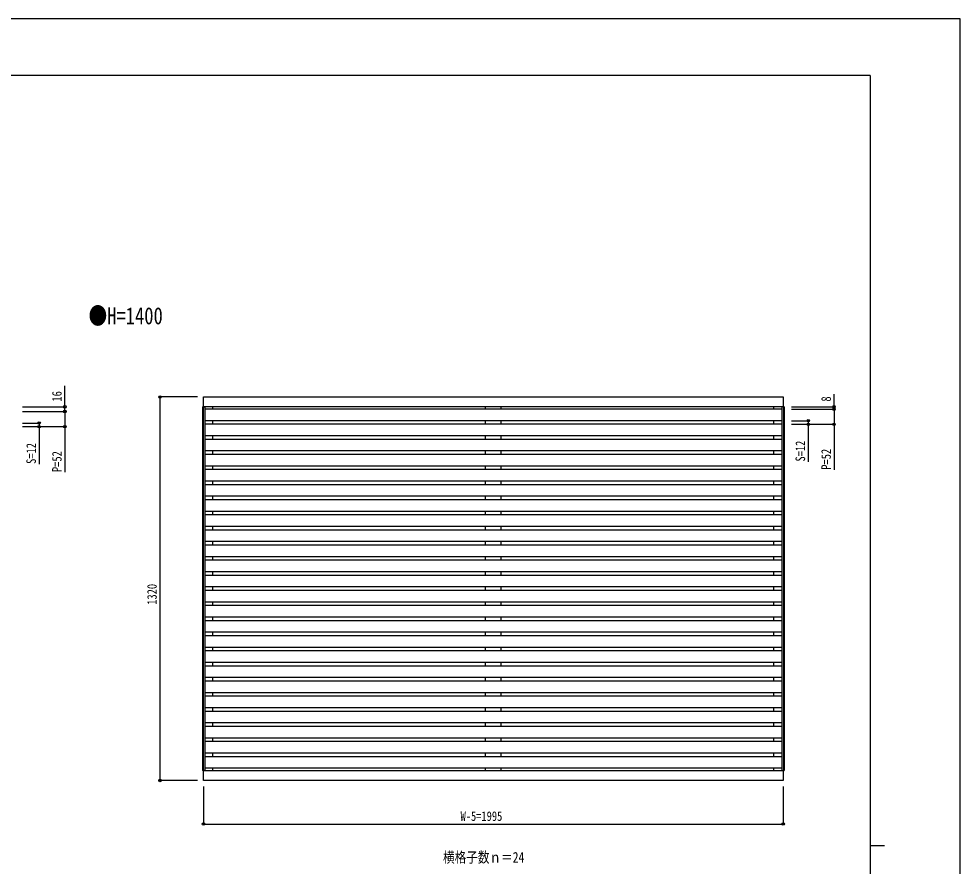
# Model space of a CAD drawing. Units: millimetres, scale not verified. Extents: x -4205 to 4205, y -2970 to 2970.
# Drawn here: x 965 to 4205, y 54 to 2970 of the extents above; entities that cross this region are included whole.
import ezdxf
from ezdxf.enums import TextEntityAlignment as Align

# ---------------------------------------------------------------- set-up
doc = ezdxf.new("R2010")
doc.units = ezdxf.units.MM
doc.header["$LTSCALE"] = 10
for name, color, linetype in [('0-1_USER1', 3, 'Continuous'), ('0-2_YKK_A1', 4, 'Continuous'), ('0-3_YKK_D', 6, 'Continuous'), ('0-4_YKK_ZWAK', 7, 'Continuous')]:
    doc.layers.add(name, color=color, linetype=linetype)
doc.styles.add('ＭＳ ゴシック', font='')
doc.styles.get('ＭＳ ゴシック').set_extended_font_data('MS Gothic')

msp = doc.modelspace()

# ---------------------------------------------------------------- linework, layer by layer
at = {"layer": '0-2_YKK_A1'}
for p, q in [((1597.56, 1634.3), (1604.76, 1634.3)), ((1597.56, 1634.3), (1597.56, 383.3)), ((1599.76, 1634.3), (1599.76, 383.3)), ((1602.76, 1634.8), (1602.76, 1634.3)), ((3591.76, 1626.8), (1604.76, 1626.8)), ((1632.76, 1626.8), (1632.76, 1634.8)), ((2570.76, 1626.8), (2570.76, 1634.8)), ((2625.76, 1626.8), (2625.76, 1634.8)), ((3563.76, 1626.8), (3563.76, 1634.8)), ((3598.96, 1634.3), (3591.76, 1634.3)), ((3593.76, 1634.8), (3593.76, 1634.3)), ((3596.76, 1634.3), (3596.76, 383.3)), ((3598.96, 1634.3), (3598.96, 383.3)), ((3591.76, 1586.8), (1604.76, 1586.8)), ((3591.76, 1574.8), (1604.76, 1574.8)), ((1632.76, 1574.8), (1632.76, 1586.8)), ((2570.76, 1574.8), (2570.76, 1586.8)), ((2625.76, 1574.8), (2625.76, 1586.8)), ((3563.76, 1574.8), (3563.76, 1586.8)), ((3591.76, 1534.8), (1604.76, 1534.8)), ((3591.76, 1522.8), (1604.76, 1522.8)), ((1632.76, 1522.8), (1632.76, 1534.8)), ((2570.76, 1522.8), (2570.76, 1534.8)), ((2625.76, 1522.8), (2625.76, 1534.8)), ((3563.76, 1522.8), (3563.76, 1534.8)), ((3591.76, 1482.8), (1604.76, 1482.8)), ((3591.76, 1470.8), (1604.76, 1470.8)), ((1632.76, 1470.8), (1632.76, 1482.8)), ((2570.76, 1470.8), (2570.76, 1482.8)), ((2625.76, 1470.8), (2625.76, 1482.8)), ((3563.76, 1470.8), (3563.76, 1482.8)), ((3591.76, 1430.8), (1604.76, 1430.8)), ((1632.76, 1418.8), (1632.76, 1430.8)), ((2570.76, 1418.8), (2570.76, 1430.8)), ((2625.76, 1418.8), (2625.76, 1430.8)), ((3563.76, 1418.8), (3563.76, 1430.8)), ((3591.76, 1418.8), (1604.76, 1418.8)), ((3591.76, 1378.8), (1604.76, 1378.8)), ((3591.76, 1366.8), (1604.76, 1366.8)), ((1632.76, 1366.8), (1632.76, 1378.8)), ((2570.76, 1366.8), (2570.76, 1378.8)), ((2625.76, 1366.8), (2625.76, 1378.8)), ((3563.76, 1366.8), (3563.76, 1378.8)), ((3591.76, 1326.8), (1604.76, 1326.8)), ((3591.76, 1314.8), (1604.76, 1314.8)), ((1632.76, 1314.8), (1632.76, 1326.8)), ((2570.76, 1314.8), (2570.76, 1326.8)), ((2625.76, 1314.8), (2625.76, 1326.8)), ((3563.76, 1314.8), (3563.76, 1326.8)), ((3591.76, 1274.8), (1604.76, 1274.8)), ((1632.76, 1262.8), (1632.76, 1274.8)), ((2570.76, 1262.8), (2570.76, 1274.8)), ((2625.76, 1262.8), (2625.76, 1274.8)), ((3563.76, 1262.8), (3563.76, 1274.8)), ((3591.76, 1262.8), (1604.76, 1262.8)), ((3591.76, 1222.8), (1604.76, 1222.8)), ((3591.76, 1210.8), (1604.76, 1210.8)), ((1632.76, 1210.8), (1632.76, 1222.8)), ((2570.76, 1210.8), (2570.76, 1222.8)), ((2625.76, 1210.8), (2625.76, 1222.8)), ((3563.76, 1210.8), (3563.76, 1222.8)), ((3591.76, 1170.8), (1604.76, 1170.8)), ((1632.76, 1158.8), (1632.76, 1170.8)), ((2570.76, 1158.8), (2570.76, 1170.8)), ((2625.76, 1158.8), (2625.76, 1170.8)), ((3563.76, 1158.8), (3563.76, 1170.8)), ((3591.76, 1158.8), (1604.76, 1158.8)), ((3591.76, 1118.8), (1604.76, 1118.8)), ((3591.76, 1106.8), (1604.76, 1106.8)), ((1632.76, 1106.8), (1632.76, 1118.8)), ((2570.76, 1106.8), (2570.76, 1118.8)), ((2625.76, 1106.8), (2625.76, 1118.8)), ((3563.76, 1106.8), (3563.76, 1118.8)), ((3591.76, 1066.8), (1604.76, 1066.8)), ((3591.76, 1054.8), (1604.76, 1054.8)), ((1632.76, 1054.8), (1632.76, 1066.8)), ((2570.76, 1054.8), (2570.76, 1066.8)), ((2625.76, 1054.8), (2625.76, 1066.8)), ((3563.76, 1054.8), (3563.76, 1066.8)), ((3591.76, 1014.8), (1604.76, 1014.8)), ((1632.76, 1002.8), (1632.76, 1014.8)), ((2570.76, 1002.8), (2570.76, 1014.8)), ((2625.76, 1002.8), (2625.76, 1014.8)), ((3563.76, 1002.8), (3563.76, 1014.8)), ((3591.76, 1002.8), (1604.76, 1002.8)), ((3591.76, 962.8), (1604.76, 962.8)), ((3591.76, 950.8), (1604.76, 950.8)), ((1632.76, 950.8), (1632.76, 962.8)), ((2570.76, 950.8), (2570.76, 962.8)), ((2625.76, 950.8), (2625.76, 962.8)), ((3563.76, 950.8), (3563.76, 962.8)), ((3591.76, 910.8), (1604.76, 910.8)), ((1632.76, 898.8), (1632.76, 910.8)), ((2570.76, 898.8), (2570.76, 910.8)), ((2625.76, 898.8), (2625.76, 910.8)), ((3563.76, 898.8), (3563.76, 910.8)), ((3591.76, 898.8), (1604.76, 898.8)), ((3591.76, 858.8), (1604.76, 858.8)), ((3591.76, 846.8), (1604.76, 846.8)), ((1632.76, 846.8), (1632.76, 858.8)), ((2570.76, 846.8), (2570.76, 858.8)), ((2625.76, 846.8), (2625.76, 858.8)), ((3563.76, 846.8), (3563.76, 858.8)), ((3591.76, 806.8), (1604.76, 806.8)), ((3591.76, 794.8), (1604.76, 794.8)), ((1632.76, 794.8), (1632.76, 806.8)), ((2570.76, 794.8), (2570.76, 806.8)), ((2625.76, 794.8), (2625.76, 806.8)), ((3563.76, 794.8), (3563.76, 806.8)), ((3591.76, 754.8), (1604.76, 754.8)), ((1632.76, 742.8), (1632.76, 754.8)), ((2570.76, 742.8), (2570.76, 754.8)), ((2625.76, 742.8), (2625.76, 754.8)), ((3563.76, 742.8), (3563.76, 754.8)), ((3591.76, 742.8), (1604.76, 742.8)), ((3591.76, 702.8), (1604.76, 702.8)), ((3591.76, 690.8), (1604.76, 690.8)), ((1632.76, 690.8), (1632.76, 702.8)), ((2570.76, 690.8), (2570.76, 702.8)), ((2625.76, 690.8), (2625.76, 702.8)), ((3563.76, 690.8), (3563.76, 702.8)), ((3591.76, 650.8), (1604.76, 650.8)), ((1632.76, 638.8), (1632.76, 650.8)), ((2570.76, 638.8), (2570.76, 650.8)), ((2625.76, 638.8), (2625.76, 650.8)), ((3563.76, 638.8), (3563.76, 650.8)), ((3591.76, 638.8), (1604.76, 638.8)), ((3591.76, 598.8), (1604.76, 598.8)), ((3591.76, 586.8), (1604.76, 586.8)), ((1632.76, 586.8), (1632.76, 598.8)), ((2570.76, 586.8), (2570.76, 598.8)), ((2625.76, 586.8), (2625.76, 598.8)), ((3563.76, 586.8), (3563.76, 598.8)), ((3591.76, 546.8), (1604.76, 546.8)), ((3591.76, 534.8), (1604.76, 534.8)), ((1632.76, 534.8), (1632.76, 546.8)), ((2570.76, 534.8), (2570.76, 546.8)), ((2625.76, 534.8), (2625.76, 546.8)), ((3563.76, 534.8), (3563.76, 546.8)), ((3591.76, 494.8), (1604.76, 494.8)), ((1632.76, 482.8), (1632.76, 494.8)), ((2570.76, 482.8), (2570.76, 494.8)), ((2625.76, 482.8), (2625.76, 494.8)), ((3563.76, 482.8), (3563.76, 494.8)), ((3591.76, 482.8), (1604.76, 482.8)), ((3591.76, 442.8), (1604.76, 442.8)), ((3591.76, 430.8), (1604.76, 430.8)), ((1632.76, 430.8), (1632.76, 442.8)), ((2570.76, 430.8), (2570.76, 442.8)), ((2625.76, 430.8), (2625.76, 442.8)), ((3563.76, 430.8), (3563.76, 442.8)), ((3591.76, 390.8), (1604.76, 390.8)), ((1632.76, 382.8), (1632.76, 390.8)), ((2570.76, 382.8), (2570.76, 390.8)), ((2625.76, 382.8), (2625.76, 390.8)), ((3563.76, 382.8), (3563.76, 390.8)), ((1602.76, 383.3), (1602.76, 382.8)), ((3593.76, 383.3), (3593.76, 382.8))]:
    msp.add_line(p, q, dxfattribs=at)
for points in [[(1600.76, 1668.8), (3595.76, 1668.8), (3595.76, 1634.8), (1600.76, 1634.8)], [(1600.76, 382.8), (3595.76, 382.8), (3595.76, 348.8), (1600.76, 348.8)]]:
    msp.add_lwpolyline(points, close=True, dxfattribs=at)
for points in [[(1604.76, 1634.3), (1604.76, 383.3), (1597.56, 383.3)], [(3591.76, 1634.3), (3591.76, 383.3), (3598.96, 383.3)]]:
    msp.add_lwpolyline(points, dxfattribs=at)
at = {"layer": '0-3_YKK_D'}
for p, q in [((1579.72, 1668.8), (1449.76, 1668.8)), ((1450.76, 1668.8), (1450.76, 348.8)), ((977.59, 1634.8), (1124.39, 1634.8)), ((3624.96, 1634.8), (3771.76, 1634.8)), ((3624.96, 1626.8), (3771.76, 1626.8)), ((3624.96, 1626.8), (3771.76, 1626.8)), ((977.59, 1618.8), (1124.39, 1618.8)), ((977.59, 1618.8), (1124.39, 1618.8)), ((977.59, 1578.8), (1035.89, 1578.8)), ((977.59, 1566.8), (1124.39, 1566.8)), ((977.59, 1566.8), (1035.89, 1566.8)), ((3624.96, 1586.8), (3683.26, 1586.8)), ((3624.96, 1574.8), (3771.76, 1574.8)), ((3624.96, 1574.8), (3683.26, 1574.8)), ((1579.76, 348.8), (1449.76, 348.8)), ((1600.76, 327.8), (1600.76, 197.8)), ((3595.76, 327.8), (3595.76, 197.8)), ((1600.76, 198.8), (3595.76, 198.8))]:
    msp.add_line(p, q, dxfattribs=at)
for points in [[(1123.39, 1618.8), (1123.39, 1634.8), (1123.39, 1706.6)], [(3770.76, 1626.8), (3770.76, 1634.8), (3770.76, 1677.8)], [(3770.76, 1626.8), (3770.76, 1574.8), (3770.76, 1417.4)], [(1123.39, 1618.8), (1123.39, 1566.8), (1123.39, 1409.4)], [(1034.89, 1578.8), (1034.89, 1566.8), (1034.89, 1437.4)], [(3682.26, 1586.8), (3682.26, 1574.8), (3682.26, 1445.4)]]:
    msp.add_lwpolyline(points, dxfattribs=at)
for centre in [(1450.76, 1668.8), (1123.39, 1634.8), (1123.39, 1618.8), (1123.39, 1618.8), (3770.76, 1634.8), (3770.76, 1626.8), (3770.76, 1626.8), (3682.26, 1586.8), (1034.89, 1578.8), (1034.89, 1566.8), (1123.39, 1566.8), (3682.26, 1574.8), (3770.76, 1574.8), (1450.76, 348.8), (1600.76, 198.8), (3595.76, 198.8)]:
    msp.add_circle(centre, 4.25, dxfattribs=at)
at = {"layer": '0-4_YKK_ZWAK'}
for p, q in [((3895.02, 2775), (-3904.98, 2775)), ((3895.02, 2775), (3895.02, -2525)), ((3895.02, 125), (3945.02, 125))]:
    msp.add_line(p, q, dxfattribs=at)
msp.add_lwpolyline([(-4205, -2970), (4205, -2970), (4205, 2970), (-4205, 2970)], close=True, dxfattribs=at)

# ---------------------------------------------------------------- texts
at = {"layer": '0-1_USER1', "style": 'ＭＳ ゴシック', "width": 0.8}
for s, height, p in [('●H=1400', 58.65, (1205.16, 1901.22)), ('横格子数ｎ＝24', 36.66, (2424.92, 55.21))]:
    msp.add_text(s, height=height, dxfattribs=at).set_placement(p, align=Align.BOTTOM_LEFT)
at = {"layer": '0-3_YKK_D', "style": 'ＭＳ ゴシック', "width": 0.8}
for s, p in [('16', (1122.39, 1652.8)), ('8', (3769.76, 1652.8)), ('S=12', (1033.89, 1438.4)), ('S=12', (3681.26, 1446.4)), ('P=52', (1122.39, 1410.4)), ('P=52', (3769.76, 1418.4)), ('1320', (1449.76, 953.6))]:
    msp.add_text(s, height=32.99, rotation=90, dxfattribs=at).set_placement(p, align=Align.BOTTOM_LEFT)
msp.add_text('W-5=1995', height=32.99, dxfattribs=at).set_placement((2485.46, 199.8), align=Align.BOTTOM_LEFT)

doc.saveas('drawing.dxf')
